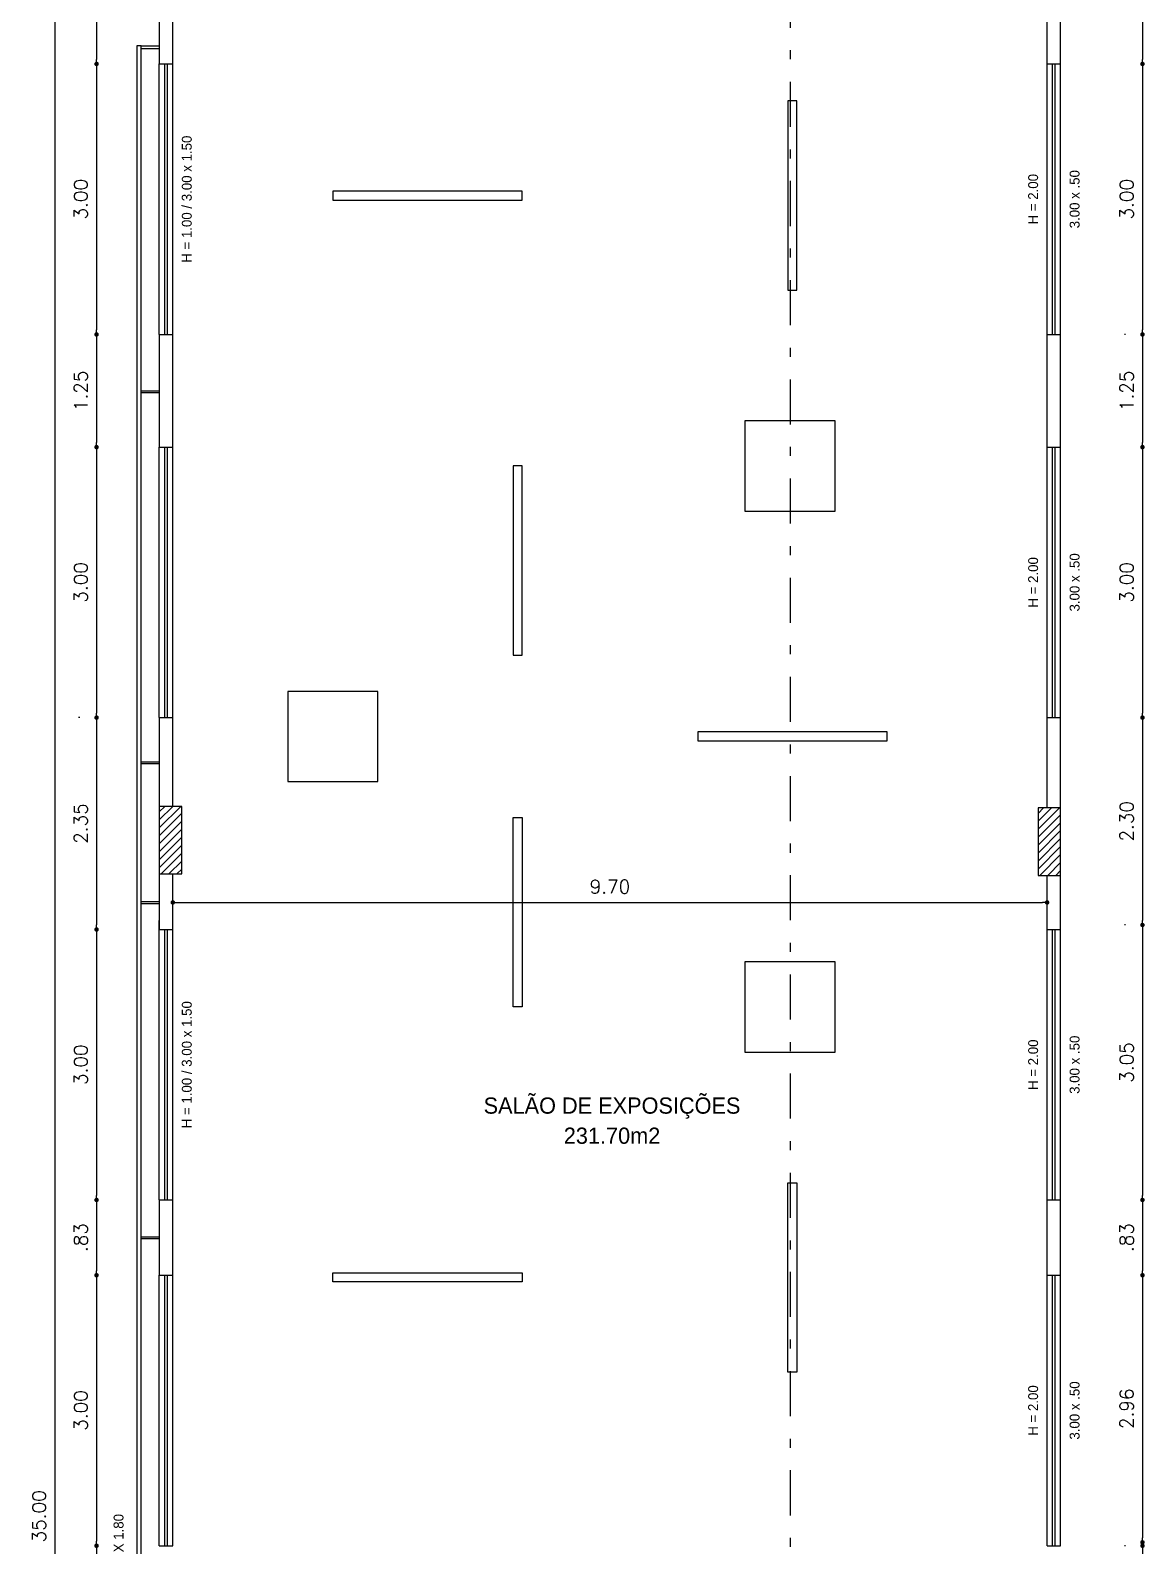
# Model space of a CAD drawing. Header units: millimetres. Extents: x 387 to 811, y 539 to 827.
# Drawn here: x 521.52 to 533.88, y 755.33 to 772.14 of the extents above; entities that cross this region are included whole.
import ezdxf
from ezdxf.enums import TextEntityAlignment as Align

# ---------------------------------------------------------------- set-up
doc = ezdxf.new("R2010")
doc.units = ezdxf.units.MM
doc.linetypes.add('DASHDOT', pattern=[1, 0.5, -0.25, 0, -0.25])
for name, color, linetype in [('ESQUADRIAS', 6, 'Continuous'), ('LINHA DE CORTE', 1, 'DASHDOT'), ('MOBILIARIO', 3, 'Continuous'), ('parede vista', 2, 'Continuous'), ('PAREDES EM CORTE', 5, 'Continuous'), ('pilar', 4, 'Continuous'), ('TEXTO', 4, 'Continuous')]:
    doc.layers.add(name, color=color, linetype=linetype)
doc.styles.add('ROMANS', font='romans')
doc.dimstyles.new('Cotas_trabalho', dxfattribs={"dimtxt": 0.15, "dimasz": 0.05, "dimexe": 0.2, "dimexo": 0.2, "dimgap": 0.1, "dimtad": 1, "dimzin": 4, "dimdsep": 46, "dimtxsty": 'ROMANS', "dimblk": 'DOT', "dimcen": 0.5, "dimclrd": 256, "dimclre": 256, "dimclrt": 256, "dimadec": 0, "dimazin": 0, "dimtfac": 0.666667, "dimtmove": 2, "dimatfit": 0, "dimldrblk": 'DOT', "dimfxl": 1, "dimtolj": 1, "dimtzin": 4, "dimarcsym": 0})

# ---------------------------------------------------------------- blocks, each defined once
blk = doc.blocks.new('_DOT')
at = {"color": 0, "linetype": 'ByBlock'}
blk.add_line((-0.5, 0), (-1, 0), dxfattribs=at)
at = {"color": 0, "linetype": 'ByBlock', "const_width": 0.5}
blk.add_lwpolyline([(-0.25, 0, 1), (0.25, 0, 1)], format="xyb", close=True, dxfattribs=at)
blk = doc.blocks.new('*D105')
at = {"lineweight": -2}
blk.add_line((533.855, 775.694), (533.855, 771.819), dxfattribs=at)
at = {"layer": 'Defpoints', "color": 0}
for p in [(533.855, 775.744), (533.855, 771.769), (533.855, 771.769)]:
    blk.add_point(p, dxfattribs=at)
at = {"lineweight": -2, "xscale": 0.05, "yscale": 0.05, "zscale": 0.05}
for p, rotation in [((533.855, 775.744), 90), ((533.855, 771.769), 270)]:
    blk.add_blockref('_DOT', p, dxfattribs=dict(at, rotation=rotation))
at = {"insert": (533.68, 773.757), "char_height": 0.15, "attachment_point": 5, "rotation": 90, "style": 'ROMANS'}
blk.add_mtext('\\A1;3.97', dxfattribs=at)
blk = doc.blocks.new('*D106')
at = {"lineweight": -2}
for p, q in [((533.855, 771.719), (533.855, 768.819)), ((533.667, 768.769), (533.655, 768.769))]:
    blk.add_line(p, q, dxfattribs=at)
at = {"layer": 'Defpoints', "color": 0}
for p in [(533.855, 771.769), (533.855, 768.769), (533.867, 768.769)]:
    blk.add_point(p, dxfattribs=at)
at = {"lineweight": -2, "xscale": 0.05, "yscale": 0.05, "zscale": 0.05}
for p, rotation in [((533.855, 771.769), 90), ((533.855, 768.769), 270)]:
    blk.add_blockref('_DOT', p, dxfattribs=dict(at, rotation=rotation))
at = {"insert": (533.68, 770.269), "char_height": 0.15, "attachment_point": 5, "rotation": 90, "style": 'ROMANS'}
blk.add_mtext('\\A1;3.00', dxfattribs=at)
blk = doc.blocks.new('*D107')
at = {"lineweight": -2}
for p, q in [((533.667, 768.769), (533.655, 768.769)), ((533.855, 768.719), (533.855, 767.569))]:
    blk.add_line(p, q, dxfattribs=at)
at = {"layer": 'Defpoints', "color": 0}
for p in [(533.867, 768.769), (533.855, 767.519), (533.855, 767.519)]:
    blk.add_point(p, dxfattribs=at)
at = {"lineweight": -2, "xscale": 0.05, "yscale": 0.05, "zscale": 0.05}
for p, rotation in [((533.855, 768.769), 90), ((533.855, 767.519), 270)]:
    blk.add_blockref('_DOT', p, dxfattribs=dict(at, rotation=rotation))
at = {"insert": (533.68, 768.144), "char_height": 0.15, "attachment_point": 5, "rotation": 90, "style": 'ROMANS'}
blk.add_mtext('\\A1;1.25', dxfattribs=at)
blk = doc.blocks.new('*D108')
at = {"lineweight": -2}
blk.add_line((533.855, 767.469), (533.855, 764.569), dxfattribs=at)
at = {"layer": 'Defpoints', "color": 0}
for p in [(533.855, 767.519), (533.855, 764.519), (533.855, 764.519)]:
    blk.add_point(p, dxfattribs=at)
at = {"lineweight": -2, "xscale": 0.05, "yscale": 0.05, "zscale": 0.05}
for p, rotation in [((533.855, 767.519), 90), ((533.855, 764.519), 270)]:
    blk.add_blockref('_DOT', p, dxfattribs=dict(at, rotation=rotation))
at = {"insert": (533.68, 766.019), "char_height": 0.15, "attachment_point": 5, "rotation": 90, "style": 'ROMANS'}
blk.add_mtext('\\A1;3.00', dxfattribs=at)
blk = doc.blocks.new('*D109')
at = {"lineweight": -2}
for p, q in [((533.855, 764.469), (533.855, 762.269)), ((533.667, 762.219), (533.655, 762.219))]:
    blk.add_line(p, q, dxfattribs=at)
at = {"layer": 'Defpoints', "color": 0}
for p in [(533.855, 764.519), (533.855, 762.219), (533.867, 762.219)]:
    blk.add_point(p, dxfattribs=at)
at = {"lineweight": -2, "xscale": 0.05, "yscale": 0.05, "zscale": 0.05}
for p, rotation in [((533.855, 764.519), 90), ((533.855, 762.219), 270)]:
    blk.add_blockref('_DOT', p, dxfattribs=dict(at, rotation=rotation))
at = {"insert": (533.68, 763.369), "char_height": 0.15, "attachment_point": 5, "rotation": 90, "style": 'ROMANS'}
blk.add_mtext('\\A1;2.30', dxfattribs=at)
blk = doc.blocks.new('*D110')
at = {"lineweight": -2}
blk.add_line((533.855, 762.169), (533.855, 759.219), dxfattribs=at)
at = {"layer": 'Defpoints', "color": 0}
for p in [(533.855, 762.219), (533.855, 759.169), (533.855, 759.169)]:
    blk.add_point(p, dxfattribs=at)
at = {"lineweight": -2, "xscale": 0.05, "yscale": 0.05, "zscale": 0.05}
for p, rotation in [((533.855, 762.219), 90), ((533.855, 759.169), 270)]:
    blk.add_blockref('_DOT', p, dxfattribs=dict(at, rotation=rotation))
at = {"insert": (533.68, 760.694), "char_height": 0.15, "attachment_point": 5, "rotation": 90, "style": 'ROMANS'}
blk.add_mtext('\\A1;3.05', dxfattribs=at)
blk = doc.blocks.new('*D111')
at = {"lineweight": -2}
blk.add_line((533.855, 759.119), (533.855, 758.384), dxfattribs=at)
at = {"layer": 'Defpoints', "color": 0}
for p in [(533.855, 759.169), (533.855, 758.334), (533.855, 758.334)]:
    blk.add_point(p, dxfattribs=at)
at = {"lineweight": -2, "xscale": 0.05, "yscale": 0.05, "zscale": 0.05}
for p, rotation in [((533.855, 759.169), 90), ((533.855, 758.334), 270)]:
    blk.add_blockref('_DOT', p, dxfattribs=dict(at, rotation=rotation))
at = {"insert": (533.68, 758.752), "char_height": 0.15, "attachment_point": 5, "rotation": 90, "style": 'ROMANS'}
blk.add_mtext('\\A1;.83', dxfattribs=at)
blk = doc.blocks.new('*D112')
at = {"lineweight": -2}
blk.add_line((533.855, 758.284), (533.855, 755.422), dxfattribs=at)
at = {"layer": 'Defpoints', "color": 0}
for p in [(533.855, 758.334), (533.855, 755.372), (533.855, 755.372)]:
    blk.add_point(p, dxfattribs=at)
at = {"lineweight": -2, "xscale": 0.05, "yscale": 0.05, "zscale": 0.05}
for p, rotation in [((533.855, 758.334), 90), ((533.855, 755.372), 270)]:
    blk.add_blockref('_DOT', p, dxfattribs=dict(at, rotation=rotation))
at = {"insert": (533.68, 756.853), "char_height": 0.15, "attachment_point": 5, "rotation": 90, "style": 'ROMANS'}
blk.add_mtext('\\A1;2.96', dxfattribs=at)
blk = doc.blocks.new('*D113')
at = {"lineweight": -2}
for p, q in [((533.667, 755.334), (533.655, 755.334)), ((533.855, 755.284), (533.855, 751.809))]:
    blk.add_line(p, q, dxfattribs=at)
at = {"layer": 'Defpoints', "color": 0}
for p in [(533.867, 755.334), (533.855, 751.759), (533.855, 751.759)]:
    blk.add_point(p, dxfattribs=at)
at = {"lineweight": -2, "xscale": 0.05, "yscale": 0.05, "zscale": 0.05}
for p, rotation in [((533.855, 755.334), 90), ((533.855, 751.759), 270)]:
    blk.add_blockref('_DOT', p, dxfattribs=dict(at, rotation=rotation))
at = {"insert": (533.68, 753.547), "char_height": 0.15, "attachment_point": 5, "rotation": 90, "style": 'ROMANS'}
blk.add_mtext('\\A1;3.57', dxfattribs=at)
blk = doc.blocks.new('*D127')
at = {"lineweight": -2}
for p, q in [((523.097, 762.469), (523.097, 762.669)), ((523.147, 762.469), (532.747, 762.469))]:
    blk.add_line(p, q, dxfattribs=at)
at = {"layer": 'Defpoints', "color": 0}
for p in [(532.797, 762.469, 54), (532.797, 762.469), (523.097, 762.269, 54)]:
    blk.add_point(p, dxfattribs=at)
at = {"lineweight": -2, "xscale": 0.05, "yscale": 0.05, "zscale": 0.05, "rotation": 180}
blk.add_blockref('_DOT', (523.097, 762.469), dxfattribs=at)
at = {"lineweight": -2, "xscale": 0.05, "yscale": 0.05, "zscale": 0.05}
blk.add_blockref('_DOT', (532.797, 762.469), dxfattribs=at)
at = {"insert": (527.947, 762.644), "char_height": 0.15, "attachment_point": 5, "style": 'ROMANS'}
blk.add_mtext('\\A1;9.70', dxfattribs=at)
blk = doc.blocks.new('*D151')
at = {"lineweight": -2}
blk.add_line((522.251, 773.11), (522.251, 771.819), dxfattribs=at)
at = {"layer": 'Defpoints', "color": 0}
for p in [(522.251, 773.16), (522.251, 771.769), (522.251, 771.769)]:
    blk.add_point(p, dxfattribs=at)
at = {"lineweight": -2, "xscale": 0.05, "yscale": 0.05, "zscale": 0.05}
for p, rotation in [((522.251, 773.16), 90), ((522.251, 771.769), 270)]:
    blk.add_blockref('_DOT', p, dxfattribs=dict(at, rotation=rotation))
at = {"insert": (522.076, 772.465), "char_height": 0.15, "attachment_point": 5, "rotation": 90, "style": 'ROMANS'}
blk.add_mtext('\\A1;1.39', dxfattribs=at)
blk = doc.blocks.new('*D152')
at = {"lineweight": -2}
blk.add_line((522.251, 771.719), (522.251, 768.819), dxfattribs=at)
at = {"layer": 'Defpoints', "color": 0}
for p in [(522.251, 771.769), (522.251, 768.769), (522.251, 768.769)]:
    blk.add_point(p, dxfattribs=at)
at = {"lineweight": -2, "xscale": 0.05, "yscale": 0.05, "zscale": 0.05}
for p, rotation in [((522.251, 771.769), 90), ((522.251, 768.769), 270)]:
    blk.add_blockref('_DOT', p, dxfattribs=dict(at, rotation=rotation))
at = {"insert": (522.076, 770.269), "char_height": 0.15, "attachment_point": 5, "rotation": 90, "style": 'ROMANS'}
blk.add_mtext('\\A1;3.00', dxfattribs=at)
blk = doc.blocks.new('*D153')
at = {"lineweight": -2}
blk.add_line((522.251, 768.719), (522.251, 767.569), dxfattribs=at)
at = {"layer": 'Defpoints', "color": 0}
for p in [(522.251, 768.769), (522.251, 767.519), (522.251, 767.519)]:
    blk.add_point(p, dxfattribs=at)
at = {"lineweight": -2, "xscale": 0.05, "yscale": 0.05, "zscale": 0.05}
for p, rotation in [((522.251, 768.769), 90), ((522.251, 767.519), 270)]:
    blk.add_blockref('_DOT', p, dxfattribs=dict(at, rotation=rotation))
at = {"insert": (522.076, 768.144), "char_height": 0.15, "attachment_point": 5, "rotation": 90, "style": 'ROMANS'}
blk.add_mtext('\\A1;1.25', dxfattribs=at)
blk = doc.blocks.new('*D154')
at = {"lineweight": -2}
for p, q in [((522.251, 767.469), (522.251, 764.569)), ((522.064, 764.519), (522.051, 764.519))]:
    blk.add_line(p, q, dxfattribs=at)
at = {"layer": 'Defpoints', "color": 0}
for p in [(522.251, 767.519), (522.251, 764.519), (522.264, 764.519)]:
    blk.add_point(p, dxfattribs=at)
at = {"lineweight": -2, "xscale": 0.05, "yscale": 0.05, "zscale": 0.05}
for p, rotation in [((522.251, 767.519), 90), ((522.251, 764.519), 270)]:
    blk.add_blockref('_DOT', p, dxfattribs=dict(at, rotation=rotation))
at = {"insert": (522.076, 766.019), "char_height": 0.15, "attachment_point": 5, "rotation": 90, "style": 'ROMANS'}
blk.add_mtext('\\A1;3.00', dxfattribs=at)
blk = doc.blocks.new('*D155')
at = {"lineweight": -2}
blk.add_line((522.251, 764.469), (522.251, 762.219), dxfattribs=at)
at = {"layer": 'Defpoints', "color": 0}
for p in [(522.251, 764.519), (522.251, 762.169), (522.251, 762.169)]:
    blk.add_point(p, dxfattribs=at)
at = {"lineweight": -2, "xscale": 0.05, "yscale": 0.05, "zscale": 0.05}
for p, rotation in [((522.251, 764.519), 90), ((522.251, 762.169), 270)]:
    blk.add_blockref('_DOT', p, dxfattribs=dict(at, rotation=rotation))
at = {"insert": (522.076, 763.344), "char_height": 0.15, "attachment_point": 5, "rotation": 90, "style": 'ROMANS'}
blk.add_mtext('\\A1;2.35', dxfattribs=at)
blk = doc.blocks.new('*D156')
at = {"lineweight": -2}
blk.add_line((522.251, 762.119), (522.251, 759.219), dxfattribs=at)
at = {"layer": 'Defpoints', "color": 0}
for p in [(522.251, 762.169), (522.251, 759.169), (522.251, 759.169)]:
    blk.add_point(p, dxfattribs=at)
at = {"lineweight": -2, "xscale": 0.05, "yscale": 0.05, "zscale": 0.05}
for p, rotation in [((522.251, 762.169), 90), ((522.251, 759.169), 270)]:
    blk.add_blockref('_DOT', p, dxfattribs=dict(at, rotation=rotation))
at = {"insert": (522.076, 760.669), "char_height": 0.15, "attachment_point": 5, "rotation": 90, "style": 'ROMANS'}
blk.add_mtext('\\A1;3.00', dxfattribs=at)
blk = doc.blocks.new('*D157')
at = {"lineweight": -2}
blk.add_line((522.251, 759.119), (522.251, 758.384), dxfattribs=at)
at = {"layer": 'Defpoints', "color": 0}
for p in [(522.251, 759.169), (522.251, 758.334), (522.251, 758.334)]:
    blk.add_point(p, dxfattribs=at)
at = {"lineweight": -2, "xscale": 0.05, "yscale": 0.05, "zscale": 0.05}
for p, rotation in [((522.251, 759.169), 90), ((522.251, 758.334), 270)]:
    blk.add_blockref('_DOT', p, dxfattribs=dict(at, rotation=rotation))
at = {"insert": (522.076, 758.752), "char_height": 0.15, "attachment_point": 5, "rotation": 90, "style": 'ROMANS'}
blk.add_mtext('\\A1;.83', dxfattribs=at)
blk = doc.blocks.new('*D158')
at = {"lineweight": -2}
blk.add_line((522.251, 758.284), (522.251, 755.384), dxfattribs=at)
at = {"layer": 'Defpoints', "color": 0}
for p in [(522.251, 758.334), (522.251, 755.334), (522.251, 755.334)]:
    blk.add_point(p, dxfattribs=at)
at = {"lineweight": -2, "xscale": 0.05, "yscale": 0.05, "zscale": 0.05}
for p, rotation in [((522.251, 758.334), 90), ((522.251, 755.334), 270)]:
    blk.add_blockref('_DOT', p, dxfattribs=dict(at, rotation=rotation))
at = {"insert": (522.076, 756.834), "char_height": 0.15, "attachment_point": 5, "rotation": 90, "style": 'ROMANS'}
blk.add_mtext('\\A1;3.00', dxfattribs=at)
blk = doc.blocks.new('*D159')
at = {"lineweight": -2}
blk.add_line((522.251, 755.284), (522.251, 753.334), dxfattribs=at)
at = {"layer": 'Defpoints', "color": 0}
for p in [(522.251, 755.334), (522.251, 753.284), (522.251, 753.284)]:
    blk.add_point(p, dxfattribs=at)
at = {"lineweight": -2, "xscale": 0.05, "yscale": 0.05, "zscale": 0.05}
for p, rotation in [((522.251, 755.334), 90), ((522.251, 753.284), 270)]:
    blk.add_blockref('_DOT', p, dxfattribs=dict(at, rotation=rotation))
at = {"insert": (522.076, 754.309), "char_height": 0.15, "attachment_point": 5, "rotation": 90, "style": 'ROMANS'}
blk.add_mtext('\\A1;2.05', dxfattribs=at)
blk = doc.blocks.new('*D162')
at = {"lineweight": -2}
for p, q in [((521.789, 773.11), (521.789, 738.21)), ((521.989, 773.16), (521.989, 773.16))]:
    blk.add_line(p, q, dxfattribs=at)
at = {"layer": 'Defpoints', "color": 0}
for p in [(521.789, 773.16, 54), (521.789, 738.16, 20.588), (521.789, 738.16)]:
    blk.add_point(p, dxfattribs=at)
at = {"lineweight": -2, "xscale": 0.05, "yscale": 0.05, "zscale": 0.05}
for p, rotation in [((521.789, 773.16), 90), ((521.789, 738.16), 270)]:
    blk.add_blockref('_DOT', p, dxfattribs=dict(at, rotation=rotation))
at = {"insert": (521.614, 755.66), "char_height": 0.15, "attachment_point": 5, "rotation": 90, "style": 'ROMANS'}
blk.add_mtext('\\A1;35.00', dxfattribs=at)

msp = doc.modelspace()

# ---------------------------------------------------------------- hatches: boundary and pattern name
at = {"layer": 'pilar'}
h = msp.add_hatch(dxfattribs=at)
h.set_pattern_fill('ANSI31', color=8, scale=0.5, style=0)
h.set_pattern_definition([(45, (-564.57625, 842.58743), (-0.044194174, 0.044194174), [])])
h.paths.add_polyline_path([(523.197, 763.535), (522.947, 763.535), (522.947, 762.785), (523.197, 762.785)])
h = msp.add_hatch(dxfattribs=at)
h.set_pattern_fill('ANSI31', color=8, scale=0.5, style=0)
h.set_pattern_definition([(45, (-554.82625, 842.57177), (-0.044194174, 0.044194174), [])])
h.paths.add_polyline_path([(532.947, 763.519), (532.697, 763.519), (532.697, 762.769), (532.947, 762.769)])

# ---------------------------------------------------------------- linework, layer by layer
at = {"layer": 'ESQUADRIAS'}
for p, q in [((523.007, 768.769, 54), (523.007, 771.769, 54)), ((523.037, 768.769, 54), (523.037, 771.769, 54)), ((532.857, 768.769, 54), (532.857, 771.769, 54)), ((532.887, 768.769, 54), (532.887, 771.769, 54)), ((523.007, 764.519, 54), (523.007, 767.519, 54)), ((523.037, 764.519, 54), (523.037, 767.519, 54)), ((532.857, 764.519, 54), (532.857, 767.519, 54)), ((532.887, 764.519, 54), (532.887, 767.519, 54)), ((523.007, 759.169, 54), (523.007, 762.169, 54)), ((523.037, 759.169, 54), (523.037, 762.169, 54)), ((532.857, 759.169, 54), (532.857, 762.169, 54)), ((532.887, 759.169, 54), (532.887, 762.169, 54)), ((523.007, 755.334, 54), (523.007, 758.334, 54)), ((523.037, 755.334, 54), (523.037, 758.334, 54)), ((532.857, 755.334, 54), (532.857, 758.334, 54)), ((532.887, 755.334, 54), (532.887, 758.334, 54))]:
    msp.add_line(p, q, dxfattribs=at)
at = {"layer": 'ESQUADRIAS', "elevation": 54}
msp.add_lwpolyline([(522.747, 750.084), (522.747, 771.969), (522.697, 771.969), (522.697, 750.084)], close=True, dxfattribs=at)
at = {"layer": 'LINHA DE CORTE'}
msp.add_line((529.947, 802.371, 54), (529.947, 731.963, 54), dxfattribs=at)
at = {"layer": 'MOBILIARIO', "elevation": 54}
for points in [[(530.021, 769.261), (530.021, 771.361), (529.921, 771.361), (529.921, 769.261)], [(524.872, 770.26), (526.972, 770.26), (526.972, 770.36), (524.872, 770.36)], [(529.445, 766.81), (530.445, 766.81), (530.445, 767.81), (529.445, 767.81)], [(526.972, 765.21), (526.972, 767.31), (526.872, 767.31), (526.872, 765.21)], [(524.372, 763.81), (525.372, 763.81), (525.372, 764.81), (524.372, 764.81)], [(528.921, 764.26), (531.021, 764.26), (531.021, 764.36), (528.921, 764.36)], [(526.972, 763.41), (526.972, 761.31), (526.872, 761.31), (526.872, 763.41)], [(529.445, 760.81), (530.445, 760.81), (530.445, 761.81), (529.445, 761.81)], [(530.021, 759.359), (530.021, 757.259), (529.921, 757.259), (529.921, 759.359)], [(524.872, 758.36), (526.972, 758.36), (526.972, 758.26), (524.872, 758.26)]]:
    msp.add_lwpolyline(points, close=True, dxfattribs=at)
at = {"layer": 'parede vista'}
for p, q in [((522.747, 771.969, 54), (522.947, 771.969, 54)), ((522.747, 771.939, 54), (522.947, 771.939, 54)), ((522.947, 768.769, 54), (522.947, 771.769, 54)), ((523.097, 768.769, 54), (523.097, 771.769, 54)), ((532.797, 768.769, 54), (532.797, 771.769, 54)), ((532.947, 768.769, 54), (532.947, 771.769, 54)), ((522.747, 768.144, 54), (522.947, 768.144, 54)), ((522.747, 768.124, 54), (522.947, 768.124, 54)), ((522.947, 764.519, 54), (522.947, 767.519, 54)), ((523.097, 764.519, 54), (523.097, 767.519, 54)), ((532.797, 764.519, 54), (532.797, 767.519, 54)), ((532.947, 764.519, 54), (532.947, 767.519, 54)), ((522.747, 764.029, 54), (522.947, 764.029, 54)), ((522.747, 764.009, 54), (522.947, 764.009, 54)), ((522.747, 762.479, 54), (522.947, 762.479, 54)), ((522.747, 762.459, 54), (522.947, 762.459, 54)), ((522.947, 759.169, 54), (522.947, 762.169, 54)), ((523.097, 759.169, 54), (523.097, 762.169, 54)), ((532.797, 759.169, 54), (532.797, 762.169, 54)), ((532.947, 759.169, 54), (532.947, 762.169, 54)), ((522.747, 758.762, 54), (522.947, 758.762, 54)), ((522.747, 758.742, 54), (522.947, 758.742, 54)), ((522.947, 755.334, 54), (522.947, 758.334, 54)), ((523.097, 755.334, 54), (523.097, 758.334, 54)), ((532.797, 755.334, 54), (532.797, 758.334, 54)), ((532.947, 755.334, 54), (532.947, 758.334, 54))]:
    msp.add_line(p, q, dxfattribs=at)
at = {"layer": 'PAREDES EM CORTE'}
for p, q in [((522.947, 772.769, 54), (522.947, 771.769, 54)), ((523.097, 771.769, 54), (523.097, 772.769, 54)), ((532.797, 771.769, 54), (532.797, 772.769, 54)), ((532.947, 771.769, 54), (532.947, 772.769, 54)), ((522.947, 771.769, 54), (523.097, 771.769, 54)), ((532.797, 771.769, 54), (532.947, 771.769, 54)), ((522.947, 768.769, 54), (522.947, 767.519, 54)), ((522.947, 768.769, 54), (523.097, 768.769, 54)), ((523.097, 767.519, 54), (523.097, 768.769, 54)), ((532.797, 767.519, 54), (532.797, 768.769, 54)), ((532.797, 768.769, 54), (532.947, 768.769, 54)), ((532.947, 767.519, 54), (532.947, 768.769, 54)), ((522.947, 767.519, 54), (523.097, 767.519, 54)), ((522.947, 767.519, 54), (523.097, 767.519, 54)), ((532.797, 767.519, 54), (532.947, 767.519, 54)), ((532.797, 767.519, 54), (532.947, 767.519, 54)), ((522.947, 764.519, 54), (522.947, 763.535, 54)), ((522.947, 764.519, 54), (523.097, 764.519, 54)), ((522.947, 764.519, 54), (523.097, 764.519, 54)), ((523.097, 763.535, 54), (523.097, 764.519, 54)), ((532.797, 763.519, 54), (532.797, 764.519, 54)), ((532.797, 764.519, 54), (532.947, 764.519, 54)), ((532.797, 764.519, 54), (532.947, 764.519, 54)), ((532.947, 763.519, 54), (532.947, 764.519, 54)), ((522.947, 762.785, 54), (522.947, 762.169, 54)), ((523.097, 762.169, 54), (523.097, 762.785, 54)), ((532.797, 762.169, 54), (532.797, 762.769, 54)), ((532.947, 762.169, 54), (532.947, 762.769, 54)), ((523.097, 762.169, 54), (523.097, 762.269, 54)), ((532.947, 762.169, 54), (532.947, 762.269, 54)), ((522.947, 762.169, 54), (523.097, 762.169, 54)), ((522.947, 762.169, 54), (523.097, 762.169, 54)), ((532.797, 762.169, 54), (532.947, 762.169, 54)), ((532.797, 762.169, 54), (532.947, 762.169, 54)), ((522.947, 759.169, 54), (522.947, 758.334, 54)), ((522.947, 759.169, 54), (523.097, 759.169, 54)), ((522.947, 759.169, 54), (523.097, 759.169, 54)), ((523.097, 758.334, 54), (523.097, 759.169, 54)), ((532.797, 758.334, 54), (532.797, 759.169, 54)), ((532.797, 759.169, 54), (532.947, 759.169, 54)), ((532.797, 759.169, 54), (532.947, 759.169, 54)), ((532.947, 758.334, 54), (532.947, 759.169, 54)), ((522.947, 758.334, 54), (523.097, 758.334, 54)), ((522.947, 758.334, 54), (523.097, 758.334, 54)), ((532.797, 758.334, 54), (532.947, 758.334, 54)), ((532.797, 758.334, 54), (532.947, 758.334, 54)), ((522.947, 755.334, 54), (523.097, 755.334, 54)), ((532.797, 755.334, 54), (532.947, 755.334, 54))]:
    msp.add_line(p, q, dxfattribs=at)
at = {"layer": 'PAREDES EM CORTE', "elevation": 54}
for points in [[(522.947, 762.169), (522.947, 762.269)], [(532.797, 762.169), (532.797, 762.269)]]:
    msp.add_lwpolyline(points, dxfattribs=at)
at = {"layer": 'pilar', "elevation": 54}
for points in [[(522.947, 762.785), (523.197, 762.785), (523.197, 763.535), (522.947, 763.535)], [(532.697, 762.769), (532.947, 762.769), (532.947, 763.519), (532.697, 763.519)]]:
    msp.add_lwpolyline(points, close=True, dxfattribs=at)

# ---------------------------------------------------------------- texts
at = {"layer": 'TEXTO'}
for s, p in [('H = 1.00 / 3.00 x 1.50', (523.252, 770.269, 54)), ('H = 2.00', (532.642, 770.269, 54)), ('3.00 x .50', (533.102, 770.269, 54)), ('H = 2.00', (532.642, 766.019, 54)), ('3.00 x .50', (533.102, 766.019, 54)), ('H = 1.00 / 3.00 x 1.50', (523.252, 760.669, 54)), ('H = 2.00', (532.642, 760.669, 54)), ('3.00 x .50', (533.102, 760.669, 54)), ('H = 2.00', (532.642, 756.834, 54)), ('3.00 x .50', (533.102, 756.834, 54)), ('BRISES HORIZONTAIS / 22.00 X 1.80', (522.495, 754.415, 54))]:
    msp.add_text(s, height=0.11, rotation=90, dxfattribs=at).set_placement(p, align=Align.MIDDLE_CENTER)
for s, p in [('SALÃO DE EXPOSIÇÕES', (527.97, 760.216, 54)), ('231.70m2', (527.97, 759.882, 54))]:
    msp.add_text(s, height=0.18, dxfattribs=at).set_placement(p, align=Align.MIDDLE_CENTER)

# ---------------------------------------------------------------- dimensions: what is measured, and where the dimension line sits
for base, p1, p2, picture, middle in [((533.85480372, 771.769409706), (533.85480372, 775.744409706), (533.85480372, 771.769409706), '*D105', (533.67980372, 773.756909706)), ((521.789, 738.16), (521.789, 773.16, 54), (521.789, 738.16, 20.588), '*D162', (521.614, 755.66)), ((522.251, 771.769), (522.251, 773.16), (522.251, 771.769), '*D151', (522.076, 772.465)), ((522.251, 768.769), (522.251, 771.769), (522.251, 768.769), '*D152', (522.076, 770.269)), ((533.855, 768.769), (533.855, 771.769), (533.867, 768.769), '*D106', (533.68, 770.269)), ((522.251, 767.519), (522.251, 768.769), (522.251, 767.519), '*D153', (522.076, 768.144)), ((533.855, 767.519), (533.867, 768.769), (533.855, 767.519), '*D107', (533.68, 768.144)), ((522.251, 764.519), (522.251, 767.519), (522.264, 764.519), '*D154', (522.076, 766.019)), ((533.855, 764.519), (533.855, 767.519), (533.855, 764.519), '*D108', (533.68, 766.019)), ((522.251, 762.169), (522.251, 764.519), (522.251, 762.169), '*D155', (522.076, 763.344)), ((533.855, 762.219), (533.855, 764.519), (533.867, 762.219), '*D109', (533.68, 763.369)), ((533.855, 759.169), (533.855, 762.219), (533.855, 759.169), '*D110', (533.68, 760.694)), ((522.251, 759.169), (522.251, 762.169), (522.251, 759.169), '*D156', (522.076, 760.669)), ((522.2513, 758.3345), (522.2513, 759.1694), (522.2513, 758.3345), '*D157', (522.0763, 758.7519)), ((533.8548, 758.3345), (533.8548, 759.1694), (533.8548, 758.3345), '*D111', (533.6798, 758.7519)), ((522.251, 755.334), (522.251, 758.334), (522.251, 755.334), '*D158', (522.076, 756.834)), ((533.855, 755.372), (533.855, 758.334), (533.855, 755.372), '*D112', (533.68, 756.853)), ((522.251, 753.284), (522.251, 755.334), (522.251, 753.284), '*D159', (522.076, 754.309)), ((533.85480372, 751.759450151), (533.86730372, 755.334450151), (533.85480372, 751.759450151), '*D113', (533.67980372, 753.546950151))]:
    dim = msp.add_linear_dim(base=base, p1=p1, p2=p2, angle=90, dimstyle='Cotas_trabalho')
    dim.commit()
    dim.dimension.update_dxf_attribs({"geometry": picture, "text_midpoint": middle})
dim = msp.add_linear_dim(base=(532.797, 762.469), p1=(523.097, 762.269, 54), p2=(532.797, 762.469, 54), dimstyle='Cotas_trabalho')
dim.commit()
dim.dimension.update_dxf_attribs({"geometry": '*D127', "text_midpoint": (527.947, 762.644)})

doc.saveas('drawing.dxf')
